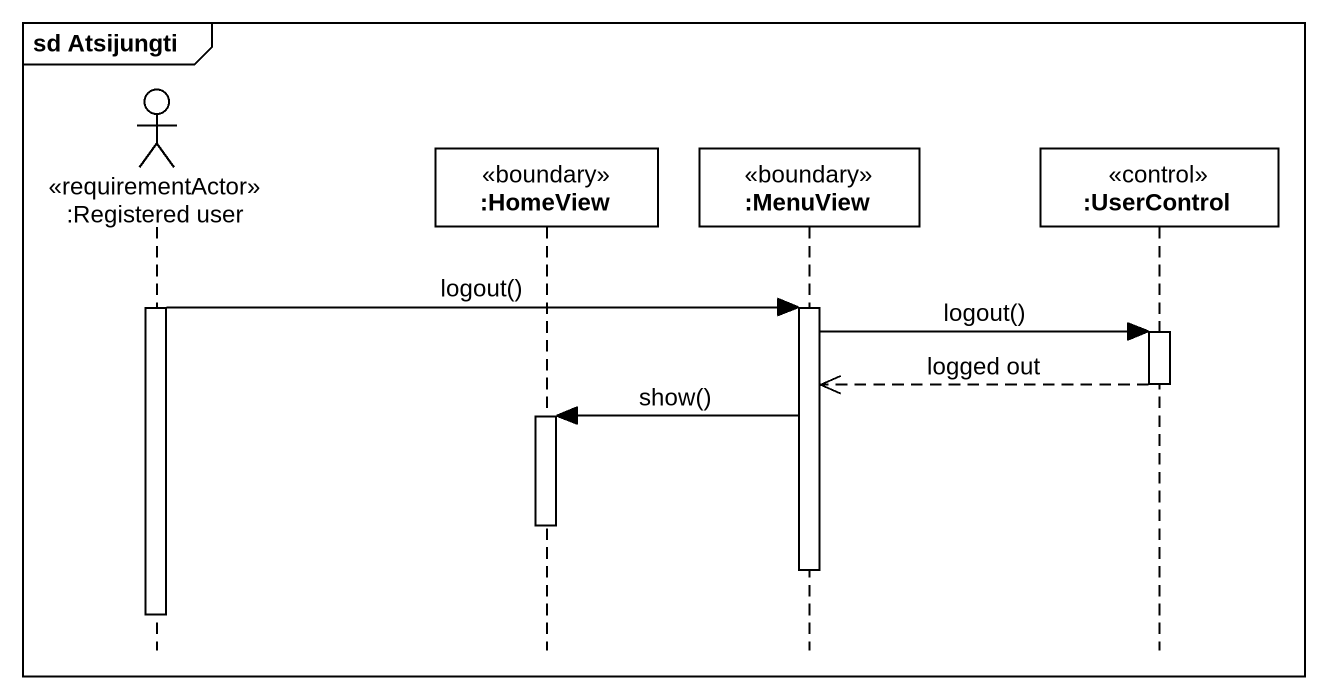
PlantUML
@startuml
mainframe sd Atsijungti
hide footbox
actor ":Registered user" as Registered_user <<requirementActor>>
participant ":HomeView" as HomeView <<boundary>>
participant ":MenuView" as MenuView <<boundary>>
participant ":UserControl" as UserControl <<control>>

activate Registered_user
Registered_user -> MenuView : logout()
activate MenuView
MenuView -> UserControl : logout()
activate UserControl
UserControl -->> MenuView : logged out
deactivate UserControl
MenuView -> HomeView : show()
activate HomeView
deactivate HomeView
deactivate MenuView
deactivate Registered_user
@enduml
